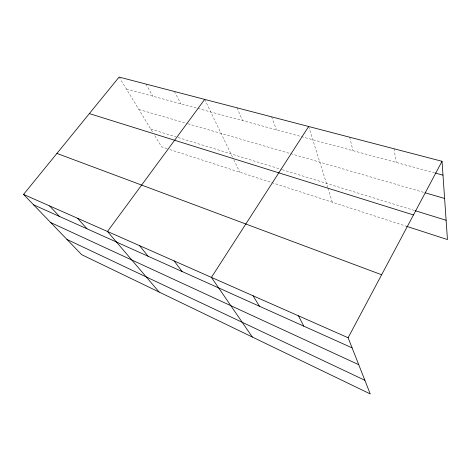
<?xml version="1.0" encoding="UTF-8"?>
<svg xmlns="http://www.w3.org/2000/svg" width="471" height="471" viewBox="0 0 471 471"><rect width="100%" height="100%" fill="white"/><g stroke="black" fill="none" stroke-linecap="round" stroke-linejoin="round"><path stroke-width="0.35" stroke-dasharray="2.35 1.77" d="M126.381 89.001L434.48 172.833M138.857 109.478L187.146 123.532M187.847 123.738L424.359 192.568M150.808 129.107L176.042 136.896M178.144 137.544L281.564 169.472M282.253 169.684L414.604 210.537M167.111 148.653L161.635 146.875L154.17 134.624M169.854 149.542L406.485 226.28M119.116 77.067L152.675 132.174M145.91 84.056L152.834 96.196M174.382 91.486L180.899 103.832M204.697 99.393L232.503 157.12M233.769 159.746L239.774 172.215M237.031 107.824L242.541 120.605M271.608 116.843L276.477 129.837M308.658 126.505L327.739 187.523M327.957 188.223L332.338 202.236M349.706 137.214L352.95 150.643M394.027 148.771L396.223 162.418"/><path stroke-width="0.71" d="M348.11 337.748L442.028 161.288L119.116 77.067L23.55 194.417L81.654 254.664L370.253 393.933L348.11 337.748L23.55 194.417M308.658 126.505L211.414 277.384L252.315 337.018M204.697 99.393L107.465 231.479L159.157 292.067M435.192 173.022L442.987 175.147M425.054 192.769L444.6 198.462M415.304 210.755L446.114 220.269M89.372 113.593L413.467 214.947M406.485 226.28L447.45 239.562L442.028 161.288M56.932 153.422L381.64 274.758M33.565 204.803L352.096 347.857M50.68 222.547L358.737 364.701M66.982 239.451L364.878 380.28M49.667 205.951L59.411 216.413M77.574 218.273L86.988 228.794M139.563 245.65L148.088 256.236M174.117 260.91L182.053 271.49M253.086 295.782L259.433 306.238M298.479 315.829L303.754 326.144"/></g></svg>
